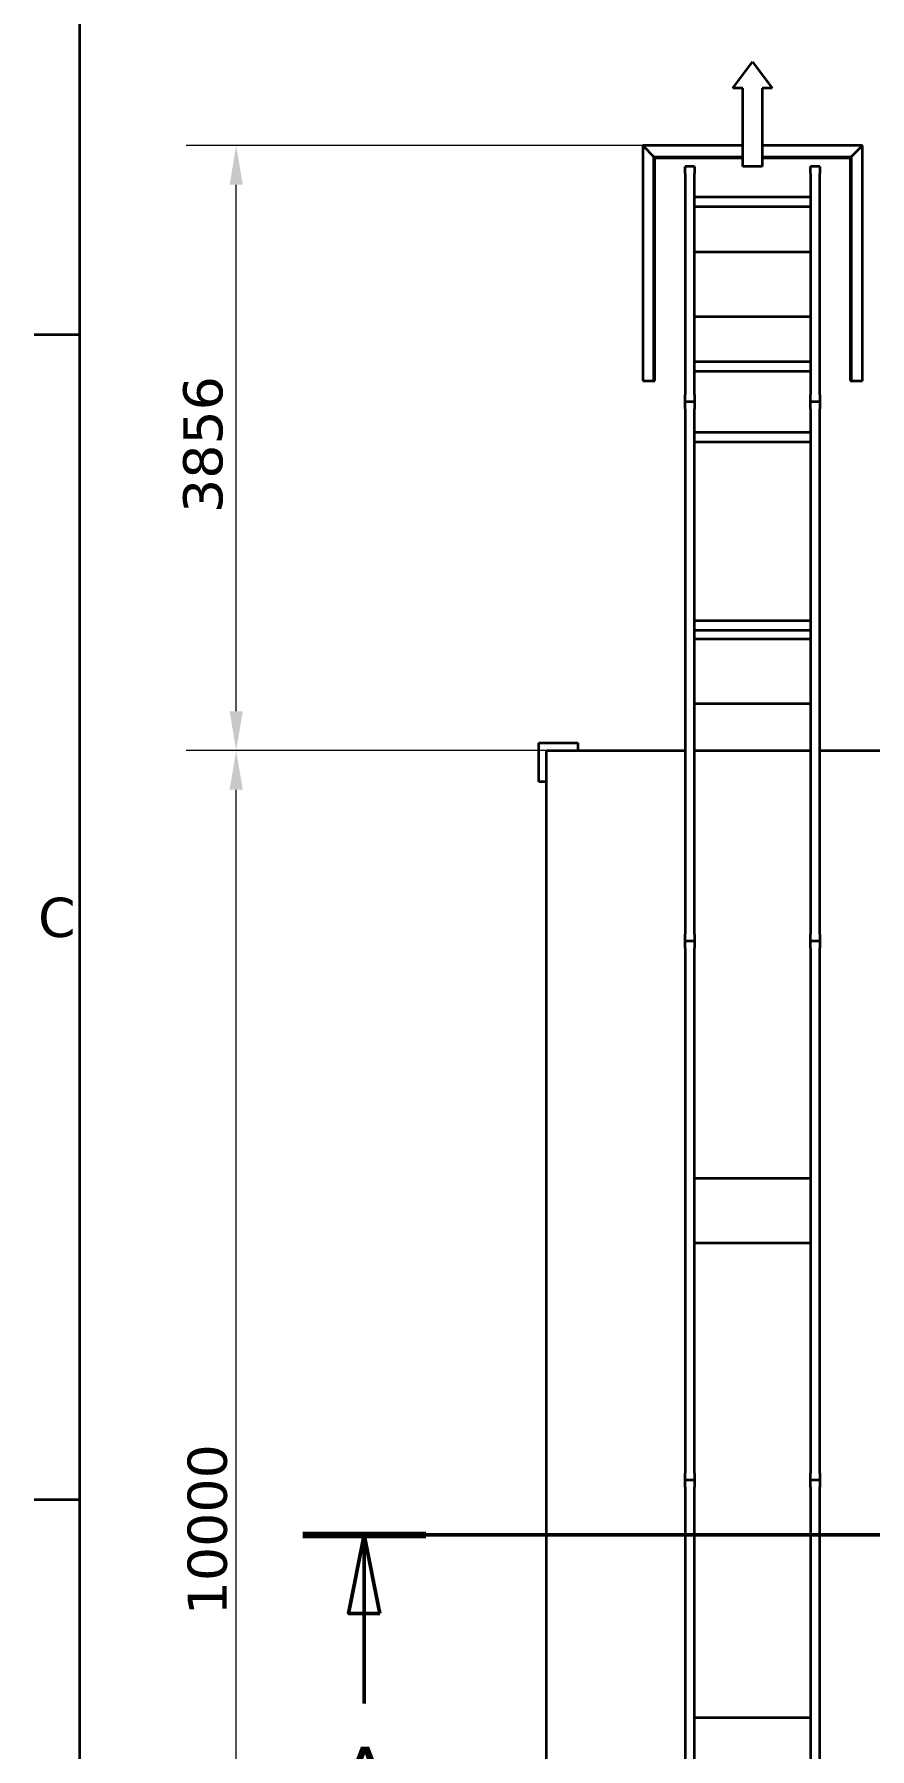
# Model space of a CAD drawing. Header units: millimetres. Extents: x 0 to 84100, y 0 to 59400.
# Drawn here: x 1710 to 7035, y 13264 to 24191 of the extents above; entities that cross this region are included whole.
import ezdxf

# ---------------------------------------------------------------- set-up
doc = ezdxf.new("R2010")
doc.units = ezdxf.units.MM
doc.header["$LTSCALE"] = 100
doc.linetypes.add('CHAIN', pattern=[0.3543, 0.2362, -0.0295, 0.0591, -0.0295])
for name, color, linetype, lineweight in [('Border (ISO)', 7, 'Continuous', 35), ('Dimension (ISO)', 7, 'Continuous', 18), ('Section Line (ISO)', 7, 'CHAIN', 50), ('Visible (ISO)', 7, 'Continuous', 35)]:
    doc.layers.add(name, color=color, linetype=linetype, lineweight=lineweight)
doc.styles.add('Label Text (ISO)', font='verdana.ttf')
doc.styles.add('Note Text (ISO)', font='verdana.ttf')
doc.dimstyles.new('Default - Method 1b (ISO)', dxfattribs={"dimscale": 100, "dimtxt": 2.5, "dimasz": 2.5, "dimexe": 2, "dimexo": 2, "dimgap": 0.5, "dimtad": 1, "dimtoh": 1, "dimdec": 1, "dimrnd": 1e-08, "dimtxsty": 'Note Text (ISO)', "dimcen": 0.09, "dimdle": 10, "dimclrd": 256, "dimclre": 256, "dimclrt": 256, "dimadec": 1, "dimazin": 2, "dimtfac": 0.72, "dimtmove": 0, "dimatfit": 3, "dimfxl": 1, "dimtolj": 1, "dimlwd": -1, "dimlwe": -1, "dimarcsym": 0})
doc.dimstyles.new('Salg Layout', dxfattribs={"dimscale": 100, "dimtxt": 2.5, "dimasz": 2.5, "dimexe": 3.175, "dimexo": 0, "dimgap": 0.762, "dimtad": 1, "dimdec": 0, "dimrnd": 1e-08, "dimzin": 0, "dimtxsty": 'Note Text (ISO)', "dimcen": 0.09, "dimdle": 10, "dimclrd": 256, "dimclre": 256, "dimclrt": 256, "dimadec": 0, "dimazin": 0, "dimtfac": 1, "dimtmove": 0, "dimatfit": 3, "dimfxl": 1, "dimtolj": 1, "dimtzin": 0, "dimlwd": -1, "dimlwe": -1, "dimarcsym": 0})

# ---------------------------------------------------------------- blocks, each defined once
blk = doc.blocks.new('Borders Default Border')
at = {"layer": 'Border (ISO)'}
for p, q in [((20, 222.75), (17.1, 222.75)), ((20, 148.5), (17.1, 148.5))]:
    blk.add_line(p, q, dxfattribs=at)
at = {"layer": 'Border (ISO)', "flags": 128}
blk.add_lwpolyline([(20, 20), (20, 574), (821, 574), (821, 20), (20, 20)], dxfattribs=at)
at = {"layer": 'Border (ISO)', "insert": (17.34, 184.33), "char_height": 2.5, "attachment_point": 7, "style": 'Note Text (ISO)'}
blk.add_mtext('C', dxfattribs=at)
blk = doc.blocks.new('2dTransSection0')
at = {"layer": 'Section Line (ISO)', "linetype": 'CHAIN', "ltscale": 33.448322}
blk.add_line((34.21, 146.26), (409.43, 146.26), dxfattribs=at)
at = {"layer": 'Section Line (ISO)', "linetype": 'Continuous', "lineweight": 100}
blk.add_line((34.21, 146.26), (42.06, 146.26), dxfattribs=at)
at = {"layer": 'Section Line (ISO)', "linetype": 'Continuous'}
for p, q in [((38.13, 146.26), (37.13, 141.26)), ((38.13, 141.26), (38.13, 146.26)), ((39.13, 141.26), (38.13, 146.26)), ((37.13, 141.26), (39.13, 141.26)), ((38.13, 135.52), (38.13, 141.26))]:
    blk.add_line(p, q, dxfattribs=at)
at = {"layer": 'Section Line (ISO)', "linetype": 'Continuous', "flags": 128}
blk.add_lwpolyline([(39.13, 141.26), (38.13, 146.26), (37.13, 141.26), (39.13, 141.26)], dxfattribs=at)
at = {"layer": 'Section Line (ISO)'}
blk.add_solid([(39.13, 141.26), (38.13, 146.26), (37.13, 141.26), (39.13, 141.26)], dxfattribs=at)
at = {"layer": 'Section Line (ISO)', "insert": (36.54, 129.26), "char_height": 3.5, "attachment_point": 7, "style": 'Label Text (ISO)'}
blk.add_mtext('A', dxfattribs=at)
blk = doc.blocks.new('*D22')
at = {"layer": 'Defpoints', "color": 0, "transparency": 16777216}
for p in [(2997, 19626), (4975, 19626), (4975, 9626)]:
    blk.add_point(p, dxfattribs=at)
at = {"layer": 'Dimension (ISO)', "transparency": 16777216}
for p, q in [((4775, 19626), (2797, 19626)), ((2997, 9876), (2997, 19376)), ((4775, 9626), (2797, 9626))]:
    blk.add_line(p, q, dxfattribs=at)
for points in [[(2955, 19376), (3039, 19376), (2997, 19626)], [(2955, 9876), (3039, 9876), (2997, 9626)]]:
    blk.add_solid(points, dxfattribs=at)
at = {"layer": 'Dimension (ISO)', "transparency": 16777216, "insert": (2687, 14114), "char_height": 250, "attachment_point": 1, "rotation": 90, "style": 'Note Text (ISO)'}
blk.add_mtext('\\A1;10000', dxfattribs=at)
blk = doc.blocks.new('*D23')
at = {"layer": 'Defpoints', "color": 0, "transparency": 16777216}
for p in [(2997, 23482), (5588, 23482), (4975, 19626)]:
    blk.add_point(p, dxfattribs=at)
at = {"layer": 'Dimension (ISO)', "transparency": 16777216}
for p, q in [((5588, 23482), (2679, 23482)), ((2997, 19876), (2997, 23232)), ((4975, 19626), (2679, 19626))]:
    blk.add_line(p, q, dxfattribs=at)
for points in [[(2955, 23232), (3039, 23232), (2997, 23482)], [(2955, 19876), (3039, 19876), (2997, 19626)]]:
    blk.add_solid(points, dxfattribs=at)
at = {"layer": 'Dimension (ISO)', "transparency": 16777216, "insert": (2659, 21140), "char_height": 250, "attachment_point": 1, "rotation": 90, "style": 'Note Text (ISO)'}
blk.add_mtext('\\A1;3856', dxfattribs=at)

msp = doc.modelspace()

# ---------------------------------------------------------------- linework, layer by layer
at = {"layer": 'Visible (ISO)'}
for p, q in [((6162.95, 23848.51), (6287.95, 24015.18)), ((6287.95, 24015.18), (6412.95, 23848.51)), ((6225.45, 23848.51), (6162.95, 23848.51)), ((6225.45, 23348.51), (6225.45, 23848.51)), ((6350.45, 23848.51), (6350.45, 23348.51)), ((6412.95, 23848.51), (6350.45, 23848.51)), ((5765.73, 23481.79), (5587.95, 23481.79)), ((5587.95, 23481.79), (5587.95, 22081.79)), ((5587.95, 23481.79), (5658.66, 23411.08)), ((5658.66, 23411.08), (6225.45, 23411.08)), ((5658.66, 21981.79), (5658.66, 23411.08)), ((5665.73, 21981.79), (5665.73, 23404.01)), ((5665.73, 23404.01), (6225.45, 23404.01)), ((6225.45, 23481.79), (5765.73, 23481.79)), ((6810.17, 23481.79), (6350.45, 23481.79)), ((6350.45, 23411.08), (6917.24, 23411.08)), ((6350.45, 23404.01), (6910.17, 23404.01)), ((6987.95, 23481.79), (6810.17, 23481.79)), ((6910.17, 23404.01), (6910.17, 21981.79)), ((6917.24, 23411.08), (6987.95, 23481.79)), ((6917.24, 23411.08), (6917.24, 21981.79)), ((6987.95, 22081.79), (6987.95, 23481.79)), ((5857.95, 23304.01), (5857.95, 23348.51)), ((5917.95, 23348.51), (5857.95, 23348.51)), ((5857.95, 23304.01), (5857.95, 21893.01)), ((5917.95, 23348.51), (5917.95, 23304.01)), ((5917.95, 21893.01), (5917.95, 23304.01)), ((6350.45, 23348.51), (6225.45, 23348.51)), ((6657.95, 23304.01), (6657.95, 23348.51)), ((6717.95, 23348.51), (6657.95, 23348.51)), ((6657.95, 23304.01), (6657.95, 21893.01)), ((6717.95, 23348.51), (6717.95, 23304.01)), ((6717.95, 21893.01), (6717.95, 23304.01)), ((6657.95, 23153.51), (5917.95, 23153.51)), ((5917.95, 23093.51), (6657.95, 23093.51)), ((6657.95, 22803.51), (5917.95, 22803.51)), ((5917.95, 22393.51), (6657.95, 22393.51)), ((5587.95, 22081.79), (5587.95, 21981.79)), ((6657.95, 22103.51), (5917.95, 22103.51)), ((6987.95, 21981.79), (6987.95, 22081.79)), ((5587.95, 21981.79), (5658.66, 21981.79)), ((5658.66, 21981.79), (5665.73, 21981.79)), ((5917.95, 22043.51), (6657.95, 22043.51)), ((6910.17, 21981.79), (6917.24, 21981.79)), ((6917.24, 21981.79), (6987.95, 21981.79)), ((5857.95, 21848.51), (5857.95, 21893.01)), ((5917.95, 21893.01), (5917.95, 21848.51)), ((6657.95, 21848.51), (6657.95, 21893.01)), ((6717.95, 21893.01), (6717.95, 21848.51)), ((5857.95, 21804.01), (5857.95, 21848.51)), ((5917.95, 21848.51), (5857.95, 21848.51)), ((5917.95, 21848.51), (5857.95, 21848.51)), ((5857.95, 21804.01), (5857.95, 18456.01)), ((5917.95, 21848.51), (5917.95, 21804.01)), ((5917.95, 18456.01), (5917.95, 21804.01)), ((6657.95, 21804.01), (6657.95, 21848.51)), ((6717.95, 21848.51), (6657.95, 21848.51)), ((6717.95, 21848.51), (6657.95, 21848.51)), ((6657.95, 21804.01), (6657.95, 18456.01)), ((6717.95, 21848.51), (6717.95, 21804.01)), ((6717.95, 18456.01), (6717.95, 21804.01)), ((6657.95, 21653.51), (5917.95, 21653.51)), ((5917.95, 21593.51), (6657.95, 21593.51)), ((6657.95, 20453.51), (5917.95, 20453.51)), ((5917.95, 20393.51), (6657.95, 20393.51)), ((6657.95, 20335.01), (5917.95, 20335.01)), ((5917.95, 19925.01), (6657.95, 19925.01)), ((4924.95, 19676.01), (5174.95, 19676.01)), ((4924.95, 19426.01), (4924.95, 19676.01)), ((5174.95, 19676.01), (5174.95, 19626.01)), ((4974.95, 19626.01), (5857.95, 19626.01)), ((4974.95, 9626.01), (4974.95, 19626.01)), ((5917.95, 19626.01), (6657.95, 19626.01)), ((6717.95, 19626.01), (7445.95, 19626.01)), ((4974.95, 19426.01), (4924.95, 19426.01)), ((5857.95, 18411.51), (5857.95, 18456.01)), ((5857.95, 18367.01), (5857.95, 18411.51)), ((5917.95, 18411.51), (5857.95, 18411.51)), ((5917.95, 18411.51), (5857.95, 18411.51)), ((5857.95, 18367.01), (5857.95, 15019.01)), ((5917.95, 18456.01), (5917.95, 18411.51)), ((5917.95, 18411.51), (5917.95, 18367.01)), ((5917.95, 15019.01), (5917.95, 18367.01)), ((6657.95, 18411.51), (6657.95, 18456.01)), ((6657.95, 18367.01), (6657.95, 18411.51)), ((6717.95, 18411.51), (6657.95, 18411.51)), ((6717.95, 18411.51), (6657.95, 18411.51)), ((6657.95, 18367.01), (6657.95, 15019.01)), ((6717.95, 18456.01), (6717.95, 18411.51)), ((6717.95, 18411.51), (6717.95, 18367.01)), ((6717.95, 15019.01), (6717.95, 18367.01)), ((6657.95, 16898.01), (5917.95, 16898.01)), ((5917.95, 16488.01), (6657.95, 16488.01)), ((5857.95, 14974.51), (5857.95, 15019.01)), ((5917.95, 14974.51), (5857.95, 14974.51)), ((5857.95, 14930.01), (5857.95, 14974.51)), ((5917.95, 14974.51), (5857.95, 14974.51)), ((5917.95, 15019.01), (5917.95, 14974.51)), ((5917.95, 14974.51), (5917.95, 14930.01)), ((6657.95, 14974.51), (6657.95, 15019.01)), ((6717.95, 14974.51), (6657.95, 14974.51)), ((6657.95, 14930.01), (6657.95, 14974.51)), ((6717.95, 14974.51), (6657.95, 14974.51)), ((6717.95, 15019.01), (6717.95, 14974.51)), ((6717.95, 14974.51), (6717.95, 14930.01)), ((5857.95, 14930.01), (5857.95, 11582.01)), ((5917.95, 11582.01), (5917.95, 14930.01)), ((6657.95, 14930.01), (6657.95, 11582.01)), ((6717.95, 11582.01), (6717.95, 14930.01)), ((6657.95, 13461.01), (5917.95, 13461.01))]:
    msp.add_line(p, q, dxfattribs=at)

# ---------------------------------------------------------------- block references
at = {"xscale": 100, "yscale": 100, "zscale": 100}
msp.add_blockref('Borders Default Border', (0, 0), dxfattribs=at)
at = {"layer": 'Section Line (ISO)', "xscale": 100, "yscale": 100, "zscale": 100}
msp.add_blockref('2dTransSection0', (0, 0), dxfattribs=at)

# ---------------------------------------------------------------- dimensions: what is measured, and where the dimension line sits
at = {"layer": 'Dimension (ISO)'}
for base, p1, p2, angle, dimstyle, override, picture, middle in [((2996.94, 23481.79), (4974.95, 19626.01), (5587.95, 23481.79), 270, 'Salg Layout', {"dimdec": 0, "dimtp": 0, "dimtm": 0, "dimtdec": 2, "dimtofl": 0, "dimatfit": 1}, '*D23', (2996.94, 21553.9)), ((2996.94, 19626.01), (4974.95, 9626.01), (4974.95, 19626.01), 90, 'Default - Method 1b (ISO)', {"dimtoh": 0, "dimdec": 1, "dimtp": 0, "dimtm": 0, "dimtdec": 2, "dimtofl": 0, "dimatfit": 1}, '*D22', (2996.94, 14626.01))]:
    dim = msp.add_linear_dim(base=base, p1=p1, p2=p2, angle=angle, dimstyle=dimstyle, override=override, dxfattribs=at)
    dim.commit()
    dim.dimension.update_dxf_attribs({"geometry": picture, "text_midpoint": middle, "dimtype": 160})

doc.saveas('drawing.dxf')
